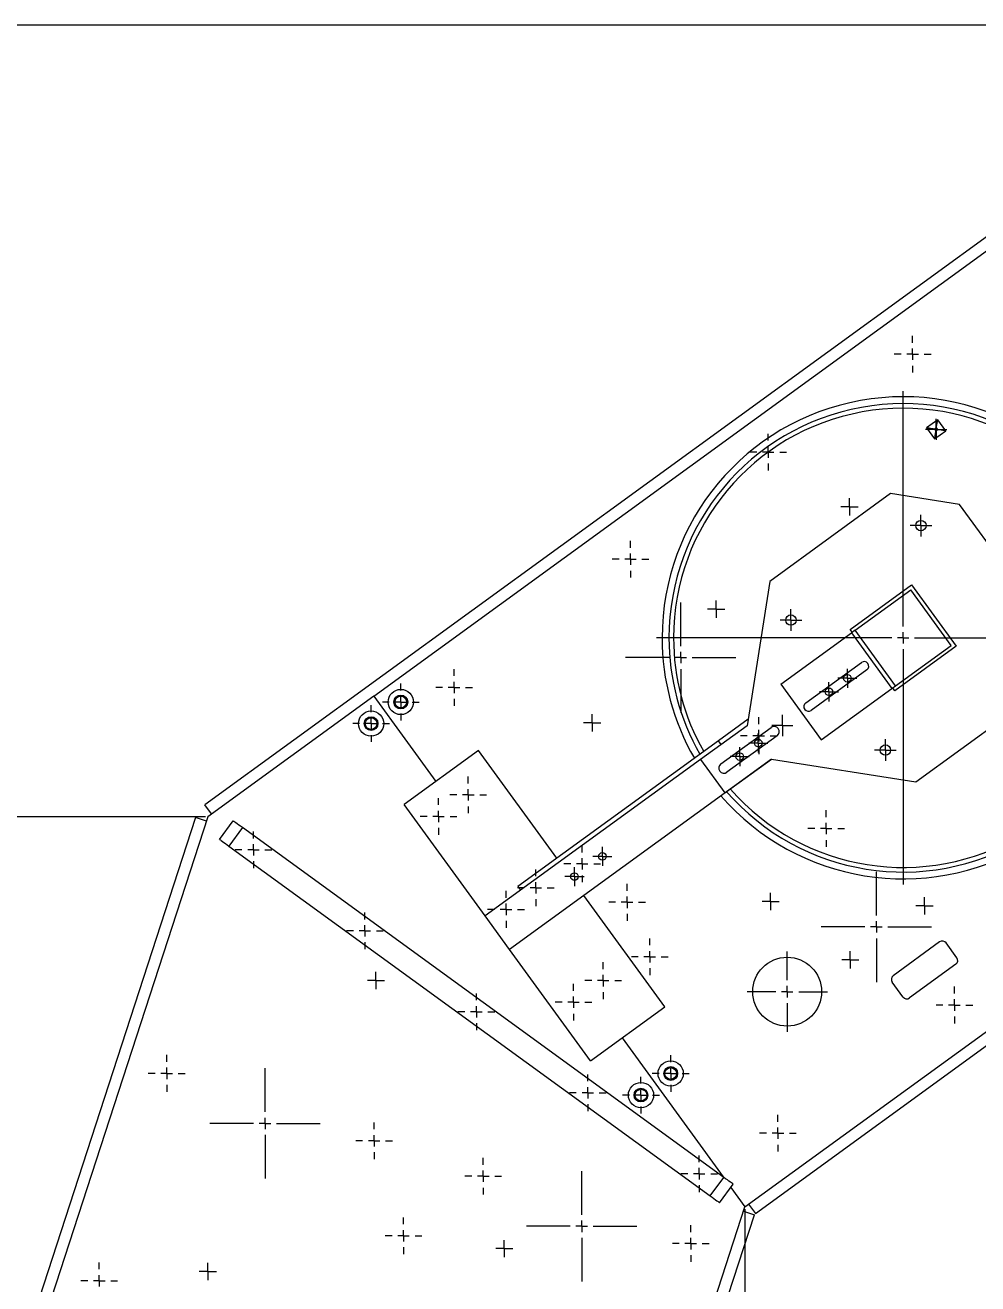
# Model space of a CAD drawing. Header units: millimetres. Extents: x 1529 to 6255, y 1713 to 5797.
# Drawn here: x 1937 to 2352, y 4851 to 5399 of the extents above; entities that cross this region are included whole.
import ezdxf

# ---------------------------------------------------------------- set-up
doc = ezdxf.new("R2010")
doc.units = ezdxf.units.MM
doc.styles.add('SLDTEXTSTYLE0', font='TXT', dxfattribs={"width": 0.75})
doc.dimstyles.new('SLDDIMSTYLE0', dxfattribs={"dimtxt": 50, "dimasz": 3.302, "dimexe": 0, "dimexo": 0.0625, "dimgap": 12.5, "dimtad": 1, "dimrnd": 1e-09, "dimzin": 12, "dimdsep": 46, "dimtxsty": 'SLDTEXTSTYLE0', "dimsah": 1, "dimcen": 0.09, "dimadec": 0, "dimazin": 3, "dimtfac": 1, "dimtofl": 0, "dimtmove": 0, "dimatfit": 3, "dimfxl": 0, "dimfrac": 2, "dimtolj": 1, "dimtzin": 12, "dimarcsym": 0})

# ---------------------------------------------------------------- blocks, each defined once
blk = doc.blocks.new('_D_7')
at = {"color": 7, "linetype": 'Continuous', "lineweight": 0}
for p, q in [((2250.7, 4883.06), (2250.7, 4449.88)), ((3305.51, 4883.06), (3305.51, 4449.88)), ((2250.7, 4450.88), (3305.51, 4450.88))]:
    blk.add_line(p, q, dxfattribs=at)
for points in [[(2250.7, 4450.88), (2254.01, 4450.38), (2254.01, 4451.39)], [(3305.51, 4450.88), (3302.21, 4451.39), (3302.21, 4450.38)]]:
    blk.add_solid(points, dxfattribs=at)
at = {"color": 7, "linetype": 'Continuous', "lineweight": 0, "insert": (2656.3, 4515.34), "char_height": 50, "attachment_point": 1, "style": 'SLDTEXTSTYLE0'}
blk.add_mtext('1054.81', dxfattribs=at)
blk = doc.blocks.new('_D_9')
at = {"color": 7, "linetype": 'Continuous', "lineweight": 0}
for p, q in [((2015.77, 5054.02), (1783.52, 5054.02)), ((1784.52, 4500.88), (1784.52, 5054.02)), ((2125.2, 4500.88), (1783.52, 4500.88))]:
    blk.add_line(p, q, dxfattribs=at)
for points in [[(1784.52, 5054.02), (1784.01, 5050.72), (1785.03, 5050.72)], [(1784.52, 4500.88), (1785.03, 4504.19), (1784.01, 4504.19)]]:
    blk.add_solid(points, dxfattribs=at)
at = {"color": 7, "linetype": 'Continuous', "lineweight": 0, "insert": (1720.07, 4901.41), "char_height": 50, "attachment_point": 1, "rotation": 90, "style": 'SLDTEXTSTYLE0'}
blk.add_mtext('553.14', dxfattribs=at)
blk = doc.blocks.new('_D_10')
at = {"color": 7, "linetype": 'Continuous', "lineweight": 0}
for p, q in [((2481.75, 5398.75), (1668.53, 5398.75)), ((1669.53, 4500.88), (1669.53, 5398.75)), ((2125.2, 4500.88), (1668.53, 4500.88))]:
    blk.add_line(p, q, dxfattribs=at)
for points in [[(1669.53, 5398.75), (1669.02, 5395.45), (1670.04, 5395.45)], [(1669.53, 4500.88), (1670.04, 4504.19), (1669.02, 4504.19)]]:
    blk.add_solid(points, dxfattribs=at)
at = {"color": 7, "linetype": 'Continuous', "lineweight": 0, "insert": (1605.08, 4901.41), "char_height": 50, "attachment_point": 1, "rotation": 90, "style": 'SLDTEXTSTYLE0'}
blk.add_mtext('897.87', dxfattribs=at)
blk = doc.blocks.new('SW_CENTERMARKSYMBOL_80')
at = {"color": 0, "linetype": 'Continuous', "lineweight": 0}
for p, q in [((0, 5), (0, 8)), ((-5, 0), (-8, 0)), ((0, 0), (-2.5, 0)), ((0, 0), (0, 2.5)), ((0, 0), (0, -2.5)), ((0, 0), (2.5, 0)), ((5, 0), (8, 0)), ((0, -5), (0, -8))]:
    blk.add_line(p, q, dxfattribs=at)
blk = doc.blocks.new('SW_CENTERMARKSYMBOL_81')
at = {"color": 0, "linetype": 'Continuous', "lineweight": 0}
for p, q in [((0, 5), (0, 8)), ((-5, 0), (-8, 0)), ((0, 0), (-2.5, 0)), ((0, 0), (0, 2.5)), ((0, 0), (0, -2.5)), ((0, 0), (2.5, 0)), ((5, 0), (8, 0)), ((0, -5), (0, -8))]:
    blk.add_line(p, q, dxfattribs=at)
blk = doc.blocks.new('SW_CENTERMARKSYMBOL_82')
at = {"color": 0, "linetype": 'Continuous', "lineweight": 0}
for p, q in [((0, 5), (0, 8)), ((-5, 0), (-8, 0)), ((0, 0), (-2.5, 0)), ((0, 0), (0, 2.5)), ((0, 0), (0, -2.5)), ((0, 0), (2.5, 0)), ((5, 0), (8, 0)), ((0, -5), (0, -8))]:
    blk.add_line(p, q, dxfattribs=at)
blk = doc.blocks.new('SW_CENTERMARKSYMBOL_83')
at = {"color": 0, "linetype": 'Continuous', "lineweight": 0}
for p, q in [((0, 5), (0, 8)), ((-5, 0), (-8, 0)), ((0, 0), (-2.5, 0)), ((0, 0), (0, 2.5)), ((0, 0), (0, -2.5)), ((0, 0), (2.5, 0)), ((5, 0), (8, 0)), ((0, -5), (0, -8))]:
    blk.add_line(p, q, dxfattribs=at)
blk = doc.blocks.new('SW_CENTERMARKSYMBOL_84')
at = {"color": 0, "linetype": 'Continuous', "lineweight": 0}
for p, q in [((0, 5), (0, 8)), ((-5, 0), (-8, 0)), ((0, 0), (-2.5, 0)), ((0, 0), (0, 2.5)), ((0, 0), (0, -2.5)), ((0, 0), (2.5, 0)), ((5, 0), (8, 0)), ((0, -5), (0, -8))]:
    blk.add_line(p, q, dxfattribs=at)
blk = doc.blocks.new('SW_CENTERMARKSYMBOL_91')
at = {"color": 0, "linetype": 'Continuous', "lineweight": 0}
for p, q in [((0, 5), (0, 8)), ((-5, 0), (-8, 0)), ((0, 0), (-2.5, 0)), ((0, 0), (0, 2.5)), ((0, 0), (0, -2.5)), ((0, 0), (2.5, 0)), ((5, 0), (8, 0)), ((0, -5), (0, -8))]:
    blk.add_line(p, q, dxfattribs=at)
blk = doc.blocks.new('SW_CENTERMARKSYMBOL_92')
at = {"color": 0, "linetype": 'Continuous', "lineweight": 0}
for p, q in [((0, 5), (0, 8)), ((-5, 0), (-8, 0)), ((0, 0), (-2.5, 0)), ((0, 0), (0, 2.5)), ((0, 0), (0, -2.5)), ((0, 0), (2.5, 0)), ((5, 0), (8, 0)), ((0, -5), (0, -8))]:
    blk.add_line(p, q, dxfattribs=at)
blk = doc.blocks.new('SW_CENTERMARKSYMBOL_93')
at = {"color": 0, "linetype": 'Continuous', "lineweight": 0}
for p, q in [((0, 5), (0, 17.5)), ((-5, 0), (-17.5, 0)), ((0, 0), (-2.5, 0)), ((0, 0), (0, 2.5)), ((0, 0), (0, -2.5)), ((0, 0), (2.5, 0)), ((5, 0), (17.5, 0)), ((0, -5), (0, -17.5))]:
    blk.add_line(p, q, dxfattribs=at)
blk = doc.blocks.new('SW_CENTERMARKSYMBOL_94')
at = {"color": 0, "linetype": 'Continuous', "lineweight": 0}
for p, q in [((-2.5, 0), (-3.75, 0)), ((0, 0), (-2.5, 0)), ((0, 2.5), (0, 3.75)), ((0, 0), (0, 2.5)), ((0, 0), (0, -2.5)), ((0, 0), (2.5, 0)), ((2.5, 0), (3.75, 0)), ((0, -2.5), (0, -3.75))]:
    blk.add_line(p, q, dxfattribs=at)
blk = doc.blocks.new('SW_CENTERMARKSYMBOL_97')
at = {"color": 0, "linetype": 'Continuous', "lineweight": 0}
for p, q in [((-2.5, 0), (-4.6, 0)), ((0, 0), (-2.5, 0)), ((0, 2.5), (0, 4.6)), ((0, 0), (0, 2.5)), ((0, 0), (0, -2.5)), ((0, 0), (2.5, 0)), ((2.5, 0), (4.6, 0)), ((0, -2.5), (0, -4.6))]:
    blk.add_line(p, q, dxfattribs=at)
blk = doc.blocks.new('SW_CENTERMARKSYMBOL_98')
at = {"color": 0, "linetype": 'Continuous', "lineweight": 0}
for p, q in [((-2.5, 0), (-4.6, 0)), ((0, 0), (-2.5, 0)), ((0, 2.5), (0, 4.6)), ((0, 0), (0, 2.5)), ((0, 0), (0, -2.5)), ((0, 0), (2.5, 0)), ((2.5, 0), (4.6, 0)), ((0, -2.5), (0, -4.6))]:
    blk.add_line(p, q, dxfattribs=at)
blk = doc.blocks.new('SW_CENTERMARKSYMBOL_99')
at = {"color": 0, "linetype": 'Continuous', "lineweight": 0}
for p, q in [((-2.5, 0), (-3.75, 0)), ((0, 0), (-2.5, 0)), ((0, 2.5), (0, 3.75)), ((0, 0), (0, 2.5)), ((0, 0), (0, -2.5)), ((0, 0), (2.5, 0)), ((2.5, 0), (3.75, 0)), ((0, -2.5), (0, -3.75))]:
    blk.add_line(p, q, dxfattribs=at)
blk = doc.blocks.new('SW_CENTERMARKSYMBOL_104')
at = {"color": 0, "linetype": 'Continuous', "lineweight": 0}
for p, q in [((-2.5, 0), (-3.75, 0)), ((0, 0), (-2.5, 0)), ((0, 2.5), (0, 3.75)), ((0, 0), (0, 2.5)), ((0, 0), (0, -2.5)), ((0, 0), (2.5, 0)), ((2.5, 0), (3.75, 0)), ((0, -2.5), (0, -3.75))]:
    blk.add_line(p, q, dxfattribs=at)
blk = doc.blocks.new('SW_CENTERMARKSYMBOL_106')
at = {"color": 0, "linetype": 'Continuous', "lineweight": 0}
for p, q in [((0, 5), (0, 107.5)), ((-5, 0), (-107.5, 0)), ((0, 0), (-2.5, 0)), ((0, 0), (0, 2.5)), ((0, 0), (0, -2.5)), ((0, 0), (2.5, 0)), ((5, 0), (107.5, 0)), ((0, -5), (0, -107.5))]:
    blk.add_line(p, q, dxfattribs=at)
blk = doc.blocks.new('SW_CENTERMARKSYMBOL_108')
at = {"color": 0, "linetype": 'Continuous', "lineweight": 0}
for p, q in [((-2.5, 0), (-3.75, 0)), ((0, 0), (-2.5, 0)), ((0, 2.5), (0, 3.75)), ((0, 0), (0, 2.5)), ((0, 0), (0, -2.5)), ((0, 0), (2.5, 0)), ((2.5, 0), (3.75, 0)), ((0, -2.5), (0, -3.75))]:
    blk.add_line(p, q, dxfattribs=at)
blk = doc.blocks.new('SW_CENTERMARKSYMBOL_109')
at = {"color": 0, "linetype": 'Continuous', "lineweight": 0}
for p, q in [((-2.5, 0), (-3.75, 0)), ((0, 0), (-2.5, 0)), ((0, 2.5), (0, 3.75)), ((0, 0), (0, 2.5)), ((0, 0), (0, -2.5)), ((0, 0), (2.5, 0)), ((2.5, 0), (3.75, 0)), ((0, -2.5), (0, -3.75))]:
    blk.add_line(p, q, dxfattribs=at)
blk = doc.blocks.new('SW_CENTERMARKSYMBOL_110')
at = {"color": 0, "linetype": 'Continuous', "lineweight": 0}
for p, q in [((-2.5, 0), (-3.75, 0)), ((0, 0), (-2.5, 0)), ((0, 2.5), (0, 3.75)), ((0, 0), (0, 2.5)), ((0, 0), (0, -2.5)), ((0, 0), (2.5, 0)), ((2.5, 0), (3.75, 0)), ((0, -2.5), (0, -3.75))]:
    blk.add_line(p, q, dxfattribs=at)
blk = doc.blocks.new('SW_CENTERMARKSYMBOL_142')
at = {"color": 0, "linetype": 'Continuous', "lineweight": 0}
for p, q in [((0, 5), (0, 8)), ((-5, 0), (-8, 0)), ((0, 0), (-2.5, 0)), ((0, 0), (0, 2.5)), ((0, 0), (0, -2.5)), ((0, 0), (2.5, 0)), ((5, 0), (8, 0)), ((0, -5), (0, -8))]:
    blk.add_line(p, q, dxfattribs=at)
blk = doc.blocks.new('SW_CENTERMARKSYMBOL_143')
at = {"color": 0, "linetype": 'Continuous', "lineweight": 0}
for p, q in [((0, 5), (0, 8)), ((-5, 0), (-8, 0)), ((0, 0), (-2.5, 0)), ((0, 0), (0, 2.5)), ((0, 0), (0, -2.5)), ((0, 0), (2.5, 0)), ((5, 0), (8, 0)), ((0, -5), (0, -8))]:
    blk.add_line(p, q, dxfattribs=at)
blk = doc.blocks.new('SW_CENTERMARKSYMBOL_144')
at = {"color": 0, "linetype": 'Continuous', "lineweight": 0}
for p, q in [((0, 5), (0, 8)), ((-5, 0), (-8, 0)), ((0, 0), (-2.5, 0)), ((0, 0), (0, 2.5)), ((0, 0), (0, -2.5)), ((0, 0), (2.5, 0)), ((5, 0), (8, 0)), ((0, -5), (0, -8))]:
    blk.add_line(p, q, dxfattribs=at)
blk = doc.blocks.new('SW_CENTERMARKSYMBOL_145')
at = {"color": 0, "linetype": 'Continuous', "lineweight": 0}
for p, q in [((0, 5), (0, 8)), ((-5, 0), (-8, 0)), ((0, 0), (-2.5, 0)), ((0, 0), (0, 2.5)), ((0, 0), (0, -2.5)), ((0, 0), (2.5, 0)), ((5, 0), (8, 0)), ((0, -5), (0, -8))]:
    blk.add_line(p, q, dxfattribs=at)
blk = doc.blocks.new('SW_CENTERMARKSYMBOL_146')
at = {"color": 0, "linetype": 'Continuous', "lineweight": 0}
for p, q in [((0, 5), (0, 8)), ((-5, 0), (-8, 0)), ((0, 0), (-2.5, 0)), ((0, 0), (0, 2.5)), ((0, 0), (0, -2.5)), ((0, 0), (2.5, 0)), ((5, 0), (8, 0)), ((0, -5), (0, -8))]:
    blk.add_line(p, q, dxfattribs=at)
blk = doc.blocks.new('SW_CENTERMARKSYMBOL_188')
at = {"color": 0, "linetype": 'Continuous', "lineweight": 0}
for p, q in [((0, 5), (0, 8)), ((-5, 0), (-8, 0)), ((0, 0), (-2.5, 0)), ((0, 0), (0, 2.5)), ((0, 0), (0, -2.5)), ((0, 0), (2.5, 0)), ((5, 0), (8, 0)), ((0, -5), (0, -8))]:
    blk.add_line(p, q, dxfattribs=at)
blk = doc.blocks.new('SW_CENTERMARKSYMBOL_190')
at = {"color": 0, "linetype": 'Continuous', "lineweight": 0}
for p, q in [((0, 5), (0, 8)), ((-5, 0), (-8, 0)), ((0, 0), (-2.5, 0)), ((0, 0), (0, 2.5)), ((0, 0), (0, -2.5)), ((0, 0), (2.5, 0)), ((5, 0), (8, 0)), ((0, -5), (0, -8))]:
    blk.add_line(p, q, dxfattribs=at)
blk = doc.blocks.new('SW_CENTERMARKSYMBOL_191')
at = {"color": 0, "linetype": 'Continuous', "lineweight": 0}
for p, q in [((0, 5), (0, 8)), ((-5, 0), (-8, 0)), ((0, 0), (-2.5, 0)), ((0, 0), (0, 2.5)), ((0, 0), (0, -2.5)), ((0, 0), (2.5, 0)), ((5, 0), (8, 0)), ((0, -5), (0, -8))]:
    blk.add_line(p, q, dxfattribs=at)
blk = doc.blocks.new('SW_CENTERMARKSYMBOL_192')
at = {"color": 0, "linetype": 'Continuous', "lineweight": 0}
for p, q in [((0, 5), (0, 8)), ((-5, 0), (-8, 0)), ((0, 0), (-2.5, 0)), ((0, 0), (0, 2.5)), ((0, 0), (0, -2.5)), ((0, 0), (2.5, 0)), ((5, 0), (8, 0)), ((0, -5), (0, -8))]:
    blk.add_line(p, q, dxfattribs=at)
blk = doc.blocks.new('SW_CENTERMARKSYMBOL_193')
at = {"color": 0, "linetype": 'Continuous', "lineweight": 0}
for p, q in [((0, 5), (0, 8)), ((-5, 0), (-8, 0)), ((0, 0), (-2.5, 0)), ((0, 0), (0, 2.5)), ((0, 0), (0, -2.5)), ((0, 0), (2.5, 0)), ((5, 0), (8, 0)), ((0, -5), (0, -8))]:
    blk.add_line(p, q, dxfattribs=at)
blk = doc.blocks.new('SW_CENTERMARKSYMBOL_194')
at = {"color": 0, "linetype": 'Continuous', "lineweight": 0}
for p, q in [((0, 5), (0, 8)), ((-5, 0), (-8, 0)), ((0, 0), (-2.5, 0)), ((0, 0), (0, 2.5)), ((0, 0), (0, -2.5)), ((0, 0), (2.5, 0)), ((5, 0), (8, 0)), ((0, -5), (0, -8))]:
    blk.add_line(p, q, dxfattribs=at)
blk = doc.blocks.new('SW_CENTERMARKSYMBOL_197')
at = {"color": 0, "linetype": 'Continuous', "lineweight": 0}
for p, q in [((0, 5), (0, 8)), ((-5, 0), (-8, 0)), ((0, 0), (-2.5, 0)), ((0, 0), (0, 2.5)), ((0, 0), (0, -2.5)), ((0, 0), (2.5, 0)), ((5, 0), (8, 0)), ((0, -5), (0, -8))]:
    blk.add_line(p, q, dxfattribs=at)
blk = doc.blocks.new('SW_CENTERMARKSYMBOL_198')
at = {"color": 0, "linetype": 'Continuous', "lineweight": 0}
for p, q in [((0, 5), (0, 8)), ((-5, 0), (-8, 0)), ((0, 0), (-2.5, 0)), ((0, 0), (0, 2.5)), ((0, 0), (0, -2.5)), ((0, 0), (2.5, 0)), ((5, 0), (8, 0)), ((0, -5), (0, -8))]:
    blk.add_line(p, q, dxfattribs=at)
blk = doc.blocks.new('SW_CENTERMARKSYMBOL_199')
at = {"color": 0, "linetype": 'Continuous', "lineweight": 0}
for p, q in [((0, 5), (0, 8)), ((-5, 0), (-8, 0)), ((0, 0), (-2.5, 0)), ((0, 0), (0, 2.5)), ((0, 0), (0, -2.5)), ((0, 0), (2.5, 0)), ((5, 0), (8, 0)), ((0, -5), (0, -8))]:
    blk.add_line(p, q, dxfattribs=at)
blk = doc.blocks.new('SW_CENTERMARKSYMBOL_200')
at = {"color": 0, "linetype": 'Continuous', "lineweight": 0}
for p, q in [((0, 5), (0, 8)), ((-5, 0), (-8, 0)), ((0, 0), (-2.5, 0)), ((0, 0), (0, 2.5)), ((0, 0), (0, -2.5)), ((0, 0), (2.5, 0)), ((5, 0), (8, 0)), ((0, -5), (0, -8))]:
    blk.add_line(p, q, dxfattribs=at)
blk = doc.blocks.new('SW_CENTERMARKSYMBOL_201')
at = {"color": 0, "linetype": 'Continuous', "lineweight": 0}
for p, q in [((0, 5), (0, 8)), ((-5, 0), (-8, 0)), ((0, 0), (-2.5, 0)), ((0, 0), (0, 2.5)), ((0, 0), (0, -2.5)), ((0, 0), (2.5, 0)), ((5, 0), (8, 0)), ((0, -5), (0, -8))]:
    blk.add_line(p, q, dxfattribs=at)
blk = doc.blocks.new('SW_CENTERMARKSYMBOL_218')
at = {"color": 0, "linetype": 'Continuous', "lineweight": 0}
for p, q in [((-2.5, 0), (-4.75, 0)), ((0, 0), (-2.5, 0)), ((0, 2.5), (0, 4.75)), ((0, 0), (0, 2.5)), ((0, 0), (0, -2.5)), ((0, 0), (2.5, 0)), ((2.5, 0), (4.75, 0)), ((0, -2.5), (0, -4.75))]:
    blk.add_line(p, q, dxfattribs=at)
blk = doc.blocks.new('SW_CENTERMARKSYMBOL_219')
at = {"color": 0, "linetype": 'Continuous', "lineweight": 0}
for p, q in [((-2.5, 0), (-4.75, 0)), ((0, 0), (-2.5, 0)), ((0, 2.5), (0, 4.75)), ((0, 0), (0, 2.5)), ((0, 0), (0, -2.5)), ((0, 0), (2.5, 0)), ((2.5, 0), (4.75, 0)), ((0, -2.5), (0, -4.75))]:
    blk.add_line(p, q, dxfattribs=at)
blk = doc.blocks.new('SW_CENTERMARKSYMBOL_220')
at = {"color": 0, "linetype": 'Continuous', "lineweight": 0}
for p, q in [((-2.5, 0), (-4.75, 0)), ((0, 0), (-2.5, 0)), ((0, 2.5), (0, 4.75)), ((0, 0), (0, 2.5)), ((0, 0), (0, -2.5)), ((0, 0), (2.5, 0)), ((2.5, 0), (4.75, 0)), ((0, -2.5), (0, -4.75))]:
    blk.add_line(p, q, dxfattribs=at)
blk = doc.blocks.new('SW_CENTERMARKSYMBOL_222')
at = {"color": 0, "linetype": 'Continuous', "lineweight": 0}
for p, q in [((-2.5, 0), (-4.15, 0)), ((0, 0), (-2.5, 0)), ((0, 2.5), (0, 4.15)), ((0, 0), (0, 2.5)), ((0, 0), (0, -2.5)), ((0, 0), (2.5, 0)), ((2.5, 0), (4.15, 0)), ((0, -2.5), (0, -4.15))]:
    blk.add_line(p, q, dxfattribs=at)
blk = doc.blocks.new('SW_CENTERMARKSYMBOL_223')
at = {"color": 0, "linetype": 'Continuous', "lineweight": 0}
for p, q in [((-2.5, 0), (-4.15, 0)), ((0, 0), (-2.5, 0)), ((0, 2.5), (0, 4.15)), ((0, 0), (0, 2.5)), ((0, 0), (0, -2.5)), ((0, 0), (2.5, 0)), ((2.5, 0), (4.15, 0)), ((0, -2.5), (0, -4.15))]:
    blk.add_line(p, q, dxfattribs=at)
blk = doc.blocks.new('SW_CENTERMARKSYMBOL_241')
at = {"color": 0, "linetype": 'Continuous', "lineweight": 0}
for p, q in [((0, 5), (0, 24)), ((-5, 0), (-24, 0)), ((0, 0), (-2.5, 0)), ((0, 0), (0, 2.5)), ((0, 0), (0, -2.5)), ((0, 0), (2.5, 0)), ((5, 0), (24, 0)), ((0, -5), (0, -24))]:
    blk.add_line(p, q, dxfattribs=at)
blk = doc.blocks.new('SW_CENTERMARKSYMBOL_242')
at = {"color": 0, "linetype": 'Continuous', "lineweight": 0}
for p, q in [((0, 5), (0, 8)), ((-5, 0), (-8, 0)), ((0, 0), (-2.5, 0)), ((0, 0), (0, 2.5)), ((0, 0), (0, -2.5)), ((0, 0), (2.5, 0)), ((5, 0), (8, 0)), ((0, -5), (0, -8))]:
    blk.add_line(p, q, dxfattribs=at)
blk = doc.blocks.new('SW_CENTERMARKSYMBOL_243')
at = {"color": 0, "linetype": 'Continuous', "lineweight": 0}
for p, q in [((0, 5), (0, 8)), ((-5, 0), (-8, 0)), ((0, 0), (-2.5, 0)), ((0, 0), (0, 2.5)), ((0, 0), (0, -2.5)), ((0, 0), (2.5, 0)), ((5, 0), (8, 0)), ((0, -5), (0, -8))]:
    blk.add_line(p, q, dxfattribs=at)
blk = doc.blocks.new('SW_CENTERMARKSYMBOL_244')
at = {"color": 0, "linetype": 'Continuous', "lineweight": 0}
for p, q in [((0, 5), (0, 8)), ((-5, 0), (-8, 0)), ((0, 0), (-2.5, 0)), ((0, 0), (0, 2.5)), ((0, 0), (0, -2.5)), ((0, 0), (2.5, 0)), ((5, 0), (8, 0)), ((0, -5), (0, -8))]:
    blk.add_line(p, q, dxfattribs=at)
blk = doc.blocks.new('SW_CENTERMARKSYMBOL_245')
at = {"color": 0, "linetype": 'Continuous', "lineweight": 0}
for p, q in [((0, 5), (0, 8)), ((-5, 0), (-8, 0)), ((0, 0), (-2.5, 0)), ((0, 0), (0, 2.5)), ((0, 0), (0, -2.5)), ((0, 0), (2.5, 0)), ((5, 0), (8, 0)), ((0, -5), (0, -8))]:
    blk.add_line(p, q, dxfattribs=at)
blk = doc.blocks.new('SW_CENTERMARKSYMBOL_246')
at = {"color": 0, "linetype": 'Continuous', "lineweight": 0}
for p, q in [((0, 5), (0, 24)), ((-5, 0), (-24, 0)), ((0, 0), (-2.5, 0)), ((0, 0), (0, 2.5)), ((0, 0), (0, -2.5)), ((0, 0), (2.5, 0)), ((5, 0), (24, 0)), ((0, -5), (0, -24))]:
    blk.add_line(p, q, dxfattribs=at)
blk = doc.blocks.new('SW_CENTERMARKSYMBOL_252')
at = {"color": 0, "linetype": 'Continuous', "lineweight": 0}
for p, q in [((0, 5), (0, 24)), ((-5, 0), (-24, 0)), ((0, 0), (-2.5, 0)), ((0, 0), (0, 2.5)), ((0, 0), (0, -2.5)), ((0, 0), (2.5, 0)), ((5, 0), (24, 0)), ((0, -5), (0, -24))]:
    blk.add_line(p, q, dxfattribs=at)
blk = doc.blocks.new('SW_CENTERMARKSYMBOL_253')
at = {"color": 0, "linetype": 'Continuous', "lineweight": 0}
for p, q in [((0, 5), (0, 8)), ((-5, 0), (-8, 0)), ((0, 0), (-2.5, 0)), ((0, 0), (0, 2.5)), ((0, 0), (0, -2.5)), ((0, 0), (2.5, 0)), ((5, 0), (8, 0)), ((0, -5), (0, -8))]:
    blk.add_line(p, q, dxfattribs=at)
blk = doc.blocks.new('SW_CENTERMARKSYMBOL_254')
at = {"color": 0, "linetype": 'Continuous', "lineweight": 0}
for p, q in [((0, 5), (0, 8)), ((-5, 0), (-8, 0)), ((0, 0), (-2.5, 0)), ((0, 0), (0, 2.5)), ((0, 0), (0, -2.5)), ((0, 0), (2.5, 0)), ((5, 0), (8, 0)), ((0, -5), (0, -8))]:
    blk.add_line(p, q, dxfattribs=at)
blk = doc.blocks.new('SW_CENTERMARKSYMBOL_255')
at = {"color": 0, "linetype": 'Continuous', "lineweight": 0}
for p, q in [((0, 5), (0, 8)), ((-5, 0), (-8, 0)), ((0, 0), (-2.5, 0)), ((0, 0), (0, 2.5)), ((0, 0), (0, -2.5)), ((0, 0), (2.5, 0)), ((5, 0), (8, 0)), ((0, -5), (0, -8))]:
    blk.add_line(p, q, dxfattribs=at)
blk = doc.blocks.new('SW_CENTERMARKSYMBOL_256')
at = {"color": 0, "linetype": 'Continuous', "lineweight": 0}
for p, q in [((0, 5), (0, 8)), ((-5, 0), (-8, 0)), ((0, 0), (-2.5, 0)), ((0, 0), (0, 2.5)), ((0, 0), (0, -2.5)), ((0, 0), (2.5, 0)), ((5, 0), (8, 0)), ((0, -5), (0, -8))]:
    blk.add_line(p, q, dxfattribs=at)
blk = doc.blocks.new('SW_CENTERMARKSYMBOL_271')
at = {"color": 0, "linetype": 'Continuous', "lineweight": 0}
for p, q in [((0, 5), (0, 24)), ((-5, 0), (-24, 0)), ((0, 0), (-2.5, 0)), ((0, 0), (0, 2.5)), ((0, 0), (0, -2.5)), ((0, 0), (2.5, 0)), ((5, 0), (24, 0)), ((0, -5), (0, -24))]:
    blk.add_line(p, q, dxfattribs=at)
blk = doc.blocks.new('SW_CENTERMARKSYMBOL_276')
at = {"color": 0, "linetype": 'Continuous', "lineweight": 0}
for p, q in [((-2.5, 0), (-3.75, 0)), ((0, 0), (-2.5, 0)), ((0, 2.5), (0, 3.75)), ((0, 0), (0, 2.5)), ((0, 0), (0, -2.5)), ((0, 0), (2.5, 0)), ((2.5, 0), (3.75, 0)), ((0, -2.5), (0, -3.75))]:
    blk.add_line(p, q, dxfattribs=at)
blk = doc.blocks.new('SW_CENTERMARKSYMBOL_277')
at = {"color": 0, "linetype": 'Continuous', "lineweight": 0}
for p, q in [((-2.5, 0), (-3.75, 0)), ((0, 0), (-2.5, 0)), ((0, 2.5), (0, 3.75)), ((0, 0), (0, 2.5)), ((0, 0), (0, -2.5)), ((0, 0), (2.5, 0)), ((2.5, 0), (3.75, 0)), ((0, -2.5), (0, -3.75))]:
    blk.add_line(p, q, dxfattribs=at)
blk = doc.blocks.new('SW_CENTERMARKSYMBOL_284')
at = {"color": 0, "linetype": 'Continuous', "lineweight": 0}
for p, q in [((-2.5, 0), (-3.75, 0)), ((0, 0), (-2.5, 0)), ((0, 2.5), (0, 3.75)), ((0, 0), (0, 2.5)), ((0, 0), (0, -2.5)), ((0, 0), (2.5, 0)), ((2.5, 0), (3.75, 0)), ((0, -2.5), (0, -3.75))]:
    blk.add_line(p, q, dxfattribs=at)
blk = doc.blocks.new('SW_CENTERMARKSYMBOL_303')
at = {"color": 0, "linetype": 'Continuous', "lineweight": 0}
for p, q in [((-2.5, 0), (-4.15, 0)), ((0, 0), (-2.5, 0)), ((0, 2.5), (0, 4.15)), ((0, 0), (0, 2.5)), ((0, 0), (0, -2.5)), ((0, 0), (2.5, 0)), ((2.5, 0), (4.15, 0)), ((0, -2.5), (0, -4.15))]:
    blk.add_line(p, q, dxfattribs=at)
blk = doc.blocks.new('SW_CENTERMARKSYMBOL_304')
at = {"color": 0, "linetype": 'Continuous', "lineweight": 0}
for p, q in [((-2.5, 0), (-4.15, 0)), ((0, 0), (-2.5, 0)), ((0, 2.5), (0, 4.15)), ((0, 0), (0, 2.5)), ((0, 0), (0, -2.5)), ((0, 0), (2.5, 0)), ((2.5, 0), (4.15, 0)), ((0, -2.5), (0, -4.15))]:
    blk.add_line(p, q, dxfattribs=at)
blk = doc.blocks.new('SW_CENTERMARKSYMBOL_305')
at = {"color": 0, "linetype": 'Continuous', "lineweight": 0}
for p, q in [((-2.5, 0), (-4.15, 0)), ((0, 0), (-2.5, 0)), ((0, 2.5), (0, 4.15)), ((0, 0), (0, 2.5)), ((0, 0), (0, -2.5)), ((0, 0), (2.5, 0)), ((2.5, 0), (4.15, 0)), ((0, -2.5), (0, -4.15))]:
    blk.add_line(p, q, dxfattribs=at)
blk = doc.blocks.new('SW_CENTERMARKSYMBOL_306')
at = {"color": 0, "linetype": 'Continuous', "lineweight": 0}
for p, q in [((-2.5, 0), (-4.15, 0)), ((0, 0), (-2.5, 0)), ((0, 2.5), (0, 4.15)), ((0, 0), (0, 2.5)), ((0, 0), (0, -2.5)), ((0, 0), (2.5, 0)), ((2.5, 0), (4.15, 0)), ((0, -2.5), (0, -4.15))]:
    blk.add_line(p, q, dxfattribs=at)
blk = doc.blocks.new('SW_CENTERMARKSYMBOL_318')
at = {"color": 0, "linetype": 'Continuous', "lineweight": 0}
for p, q in [((0, 5), (0, 8)), ((-5, 0), (-8, 0)), ((0, 0), (-2.5, 0)), ((0, 0), (0, 2.5)), ((0, 0), (0, -2.5)), ((0, 0), (2.5, 0)), ((5, 0), (8, 0)), ((0, -5), (0, -8))]:
    blk.add_line(p, q, dxfattribs=at)

msp = doc.modelspace()

# ---------------------------------------------------------------- linework, layer by layer
at = {"color": 7, "linetype": 'Continuous', "lineweight": 15}
for p, q in [((2482.747, 5398.753), (2015.454, 5059.244)), ((2089.063, 5106.544), (2415.016, 5343.363)), ((2334.678, 5226.899), (2329.824, 5223.372)), ((2338.205, 5222.045), (2334.678, 5226.899)), ((2329.824, 5223.372), (2333.351, 5218.518)), ((2334.125, 5223.407), (2333.316, 5222.819)), ((2333.316, 5222.819), (2333.904, 5222.01)), ((2333.351, 5218.518), (2338.205, 5222.045)), ((2333.904, 5222.01), (2334.713, 5222.598)), ((2334.713, 5222.598), (2334.125, 5223.407)), ((2314.187, 5194.706), (2261.601, 5156.5)), ((2344.218, 5189.95), (2314.187, 5194.706)), ((2382.424, 5137.364), (2344.218, 5189.95)), ((2261.601, 5156.5), (2251.645, 5093.644)), ((2296.587, 5135.567), (2323.284, 5154.964)), ((2323.284, 5154.964), (2342.681, 5128.266)), ((2298.682, 5135.235), (2322.953, 5152.868)), ((2340.586, 5128.598), (2322.953, 5152.868)), ((2266.322, 5111.723), (2297.064, 5134.059)), ((2297.469, 5134.353), (2296.587, 5135.567)), ((2298.682, 5135.235), (2297.064, 5134.059)), ((2297.064, 5134.059), (2314.698, 5109.789)), ((2316.316, 5110.964), (2298.682, 5135.235)), ((2342.681, 5128.266), (2315.984, 5108.869)), ((2316.316, 5110.964), (2340.586, 5128.598)), ((2250.703, 4884.064), (2576.657, 5120.883)), ((2277.199, 5103.557), (2301.47, 5121.191)), ((2255.26, 4881.195), (2577.978, 5115.662)), ((2303.821, 5117.955), (2279.55, 5100.321)), ((2266.322, 5111.723), (2283.955, 5087.453)), ((2283.955, 5087.453), (2314.698, 5109.789)), ((2314.698, 5109.789), (2316.316, 5110.964)), ((2315.984, 5108.869), (2315.102, 5110.082)), ((2089.063, 5106.544), (2016.775, 5054.023)), ((2089.063, 5106.544), (2116.101, 5069.329)), ((2325.081, 5069.126), (2377.667, 5107.333)), ((2251.645, 5093.644), (2231.42, 5078.95)), ((2252.087, 5096.437), (2239.184, 5087.063)), ((2240.241, 5077.015), (2262.085, 5092.886)), ((2264.73, 5089.245), (2242.886, 5073.375)), ((2134.708, 5082.848), (2102.348, 5059.337)), ((2168.8, 5035.925), (2134.708, 5082.848)), ((2239.184, 5087.063), (2151.81, 5023.582)), ((2240.36, 5085.445), (2239.184, 5087.063)), ((2231.42, 5078.949), (2137.615, 5010.796)), ((2262.226, 5079.082), (2148.195, 4996.233)), ((2231.42, 5078.95), (2242, 5064.387)), ((2242, 5064.387), (2262.225, 5079.082)), ((2262.225, 5079.082), (2325.081, 5069.126)), ((2018.393, 5055.199), (2015.454, 5059.244)), ((2137.615, 5010.796), (2102.348, 5059.337)), ((2011.401, 5053.666), (1860.523, 4589.31)), ((2016.775, 5054.023), (1945.452, 4834.517)), ((2016.156, 5052.121), (2011.401, 5053.666)), ((2021.926, 5044.101), (2027.804, 5052.191)), ((2031.849, 5049.252), (2025.971, 5041.162)), ((2241.507, 4896.926), (2031.849, 5049.252)), ((2025.971, 5041.162), (2235.629, 4888.836)), ((2151.81, 5023.582), (2152.986, 5021.964)), ((2215.823, 4971.204), (2180.555, 5019.745)), ((2148.195, 4996.233), (2137.615, 5010.796)), ((2183.462, 4947.692), (2148.195, 4996.233)), ((2335.525, 4999.46), (2315.3, 4984.765)), ((2343.021, 4992.545), (2338.319, 4999.017)), ((2342.579, 4989.752), (2322.353, 4975.057)), ((2319.56, 4975.499), (2314.857, 4981.972)), ((2183.462, 4947.692), (2215.823, 4971.204)), ((2197.215, 4957.685), (2241.193, 4897.154)), ((2220.109, 4944.038), (2220.7, 4943.224)), ((2235.629, 4888.836), (2241.507, 4896.926)), ((2239.674, 4885.897), (2245.552, 4893.987)), ((2244.523, 4892.571), (2250.703, 4884.064)), ((2252.322, 4885.24), (2255.26, 4881.195)), ((2126.2, 4500.883), (2250.703, 4884.064)), ((2131.574, 4501.24), (2254.841, 4880.617)), ((2250.085, 4882.162), (2254.841, 4880.617))]:
    msp.add_line(p, q, dxfattribs=at)
at = {"color": 7, "linetype": 'Continuous', "lineweight": 15, "flags": 128}
for points in [[(2031.849, 5049.252), (2031.06, 5049.825), (2030.301, 5050.376), (2029.601, 5050.885), (2028.988, 5051.33), (2028.485, 5051.695), (2028.111, 5051.967), (2027.881, 5052.134), (2027.804, 5052.191)], [(2021.926, 5044.101), (2022.003, 5044.044), (2022.234, 5043.877), (2022.607, 5043.605), (2023.11, 5043.24), (2023.723, 5042.794), (2024.423, 5042.286), (2025.182, 5041.735), (2025.971, 5041.162)], [(2245.552, 4893.987), (2245.474, 4894.044), (2245.244, 4894.211), (2244.871, 4894.482), (2244.367, 4894.848), (2243.754, 4895.293), (2243.055, 4895.801), (2242.296, 4896.353), (2241.507, 4896.926)], [(2235.629, 4888.836), (2236.418, 4888.262), (2237.177, 4887.711), (2237.877, 4887.203), (2238.49, 4886.758), (2238.993, 4886.392), (2239.366, 4886.121), (2239.597, 4885.953), (2239.674, 4885.897)]]:
    msp.add_lwpolyline(points, dxfattribs=at)
at = {"color": 7, "linetype": 'Continuous', "lineweight": 15}
for centre, radius in [((2327.377, 5180.805), 2.25), ((2270.746, 5139.66), 2.25), ((2295.364, 5114.283), 1.65), ((2100.825, 5103.965), 5.5), ((2287.274, 5108.405), 1.65), ((2100.825, 5103.965), 3), ((2100.825, 5103.965), 2.55), ((2087.88, 5094.56), 5.5), ((2087.88, 5094.56), 3), ((2087.88, 5094.56), 2.55), ((2256.531, 5086.069), 1.65), ((2248.44, 5080.191), 1.65), ((2311.891, 5083.028), 2.25), ((2188.614, 5036.725), 1.65), ((2176.478, 5027.908), 1.65), ((2269.129, 4977.795), 15), ((2218.382, 4942.162), 5.5), ((2218.382, 4942.162), 3), ((2218.382, 4942.162), 2.55), ((2205.437, 4932.757), 5.5), ((2205.437, 4932.757), 3), ((2205.437, 4932.757), 2.55)]:
    msp.add_circle(centre, radius, dxfattribs=at)
for centre, radius, start, end in [((2319.634, 5131.916), 105, 220.9171, 180), ((2319.634, 5131.916), 102, 221.06209, 180), ((2319.634, 5131.916), 100, 221.16361, 180), ((2319.634, 5131.916), 105, 180, 209.98655), ((2319.634, 5131.916), 102, 180, 209.809), ((2319.634, 5131.916), 100, 180, 209.68468), ((2302.645, 5119.573), 2, 306, 126), ((2278.375, 5101.939), 2, 126, 306), ((2263.407, 5091.065), 2.25, 306, 126), ((2241.564, 5075.195), 2.25, 126, 306), ((2336.701, 4997.842), 2, 36, 126), ((2341.403, 4991.37), 2, 306, 36), ((2316.475, 4983.147), 2, 126, 216), ((2321.178, 4976.675), 2, 216, 306)]:
    msp.add_arc(centre, radius, start, end, dxfattribs=at)
for points, knots in [([(2334.125, 5223.407), (2334.19, 5223.818), (2334.316, 5224.611), (2334.484, 5225.676), (2334.606, 5226.442), (2334.654, 5226.744), (2334.678, 5226.899)], [0, 0, 0, 0, 0.2962554, 0.5718005, 0.7797033, 1, 1, 1, 1]), ([(2333.316, 5222.819), (2332.905, 5222.884), (2332.112, 5223.01), (2331.047, 5223.178), (2330.281, 5223.3), (2329.979, 5223.348), (2329.824, 5223.372)], [0, 0, 0, 0, 0.2962496, 0.5718001, 0.7797028, 1, 1, 1, 1]), ([(2333.351, 5218.518), (2333.382, 5218.716), (2333.443, 5219.102), (2333.642, 5220.359), (2333.803, 5221.37), (2333.904, 5222.01)], [0, 0, 0, 0, 0.2779325, 0.5432267, 1, 1, 1, 1]), ([(2338.205, 5222.045), (2338.007, 5222.076), (2337.621, 5222.137), (2336.364, 5222.336), (2335.353, 5222.497), (2334.713, 5222.598)], [0, 0, 0, 0, 0.2779223, 0.5432149, 1, 1, 1, 1])]:
    msp.add_open_spline(points, degree=3, knots=knots, dxfattribs=at)

# ---------------------------------------------------------------- block references
at = {"color": 7, "linetype": 'Continuous', "lineweight": 0}
for name, p in [('SW_CENTERMARKSYMBOL_318', (2323.77, 5255.438)), ('SW_CENTERMARKSYMBOL_106', (2319.634, 5131.916)), ('SW_CENTERMARKSYMBOL_98', (2334.015, 5222.708)), ('SW_CENTERMARKSYMBOL_91', (2260.856, 5212.818)), ('SW_CENTERMARKSYMBOL_109', (2296.303, 5188.971)), ('SW_CENTERMARKSYMBOL_219', (2327.377, 5180.805)), ('SW_CENTERMARKSYMBOL_243', (2200.88, 5166.153)), ('SW_CENTERMARKSYMBOL_94', (2238.165, 5144.36)), ('SW_CENTERMARKSYMBOL_241', (2222.733, 5123.316)), ('SW_CENTERMARKSYMBOL_218', (2270.746, 5139.66)), ('SW_CENTERMARKSYMBOL_245', (2124.024, 5110.313)), ('SW_CENTERMARKSYMBOL_223', (2295.364, 5114.283)), ('SW_CENTERMARKSYMBOL_80', (2100.825, 5103.965)), ('SW_CENTERMARKSYMBOL_222', (2287.274, 5108.405)), ('SW_CENTERMARKSYMBOL_194', (2087.88, 5094.56)), ('SW_CENTERMARKSYMBOL_110', (2184.137, 5094.853)), ('SW_CENTERMARKSYMBOL_97', (2267.048, 5093.71)), ('SW_CENTERMARKSYMBOL_242', (2256.72, 5089.296)), ('SW_CENTERMARKSYMBOL_303', (2256.531, 5086.069)), ('SW_CENTERMARKSYMBOL_220', (2311.891, 5083.028)), ('SW_CENTERMARKSYMBOL_304', (2248.44, 5080.191)), ('SW_CENTERMARKSYMBOL_81', (2130.214, 5063.514)), ('SW_CENTERMARKSYMBOL_193', (2117.27, 5054.11)), ('SW_CENTERMARKSYMBOL_254', (2286.109, 5048.846)), ('SW_CENTERMARKSYMBOL_142', (2036.657, 5039.578)), ('SW_CENTERMARKSYMBOL_244', (2179.863, 5033.457)), ('SW_CENTERMARKSYMBOL_305', (2188.614, 5036.725)), ('SW_CENTERMARKSYMBOL_82', (2159.603, 5023.063)), ('SW_CENTERMARKSYMBOL_306', (2176.478, 5027.908)), ('SW_CENTERMARKSYMBOL_252', (2307.961, 5006.009)), ('SW_CENTERMARKSYMBOL_192', (2146.659, 5013.659)), ('SW_CENTERMARKSYMBOL_92', (2199.372, 5016.729)), ('SW_CENTERMARKSYMBOL_108', (2261.919, 5017.071)), ('SW_CENTERMARKSYMBOL_104', (2328.964, 5015.211)), ('SW_CENTERMARKSYMBOL_145', (2085.198, 5004.311)), ('SW_CENTERMARKSYMBOL_256', (2209.253, 4993.006)), ('SW_CENTERMARKSYMBOL_93', (2269.129, 4977.795)), ('SW_CENTERMARKSYMBOL_99', (2296.603, 4991.7)), ('SW_CENTERMARKSYMBOL_83', (2188.992, 4982.612)), ('SW_CENTERMARKSYMBOL_277', (2090.019, 4982.687)), ('SW_CENTERMARKSYMBOL_191', (2176.048, 4973.208)), ('SW_CENTERMARKSYMBOL_253', (2341.949, 4971.989)), ('SW_CENTERMARKSYMBOL_146', (2133.739, 4969.044)), ('SW_CENTERMARKSYMBOL_197', (1998.853, 4942.237)), ('SW_CENTERMARKSYMBOL_84', (2218.382, 4942.162)), ('SW_CENTERMARKSYMBOL_271', (2041.711, 4920.426)), ('SW_CENTERMARKSYMBOL_144', (2182.28, 4933.777)), ('SW_CENTERMARKSYMBOL_190', (2205.437, 4932.757)), ('SW_CENTERMARKSYMBOL_255', (2265.092, 4916.149)), ('SW_CENTERMARKSYMBOL_200', (2089.204, 4912.88)), ('SW_CENTERMARKSYMBOL_143', (2230.821, 4898.51)), ('SW_CENTERMARKSYMBOL_198', (2136.757, 4897.429)), ('SW_CENTERMARKSYMBOL_246', (2179.614, 4875.618)), ('SW_CENTERMARKSYMBOL_188', (2102.041, 4871.488)), ('SW_CENTERMARKSYMBOL_199', (2227.107, 4868.073)), ('SW_CENTERMARKSYMBOL_284', (2145.908, 4865.883)), ('SW_CENTERMARKSYMBOL_201', (1969.497, 4851.886)), ('SW_CENTERMARKSYMBOL_276', (2016.808, 4855.882))]:
    msp.add_blockref(name, p, dxfattribs=at)

# ---------------------------------------------------------------- dimensions: what is measured, and where the dimension line sits
for base, p2, picture, middle in [((1669.531, 5398.753), (2482.747, 5398.753), '_D_10', (1669.531, 5003.006)), ((1784.523, 5054.023), (2016.774, 5054.023), '_D_9', (1784.523, 5003.006))]:
    dim = msp.add_linear_dim(base=base, p1=(2126.2, 4500.883), p2=p2, angle=90, dimstyle='SLDDIMSTYLE0', dxfattribs=at)
    dim.commit()
    dim.dimension.update_dxf_attribs({"geometry": picture, "text_midpoint": middle, "dimtype": 160})
dim = msp.add_linear_dim(base=(3305.51, 4450.883), p1=(2250.703, 4884.064), p2=(3305.51, 4884.064), dimstyle='SLDDIMSTYLE0', dxfattribs=at)
dim.commit()
dim.dimension.update_dxf_attribs({"geometry": '_D_7', "text_midpoint": (2776.368, 4450.883), "dimtype": 160})

doc.saveas('drawing.dxf')
